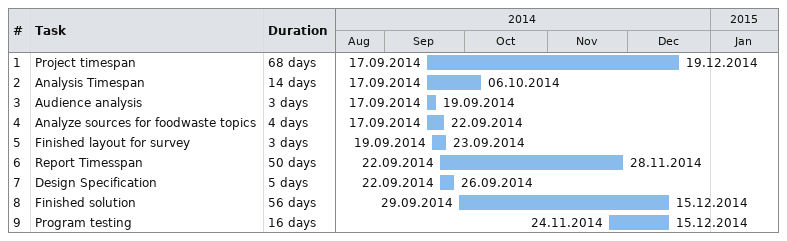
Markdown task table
| ID | Task | Duration | Start | Finish |
|---|---|---|---|---|
| 1 | Project timespan | 68d | 2014-09-17 | 2014-12-19 |
| 2 | Analysis Timespan | 14d | 2014-09-17 | 2014-10-06 |
| 3 | Audience analysis | 3d | 2014-09-17 | 2014-09-19 |
| 4 | Analyze sources for foodwaste topics | 4d | 2014-09-17 | 2014-09-22 |
| 5 | Finished layout for survey | 3d | 2014-09-19 | 2014-09-23 |
| 6 | Report Timesspan | 50d | 2014-09-22 | 2014-11-28 |
| 7 | Design Specification | 5d | 2014-09-22 | 2014-09-26 |
| 8 | Finished solution | 56d | 2014-09-29 | 2014-12-15 |
| 9 | Program testing | 16d | 2014-11-24 | 2014-12-15 |
